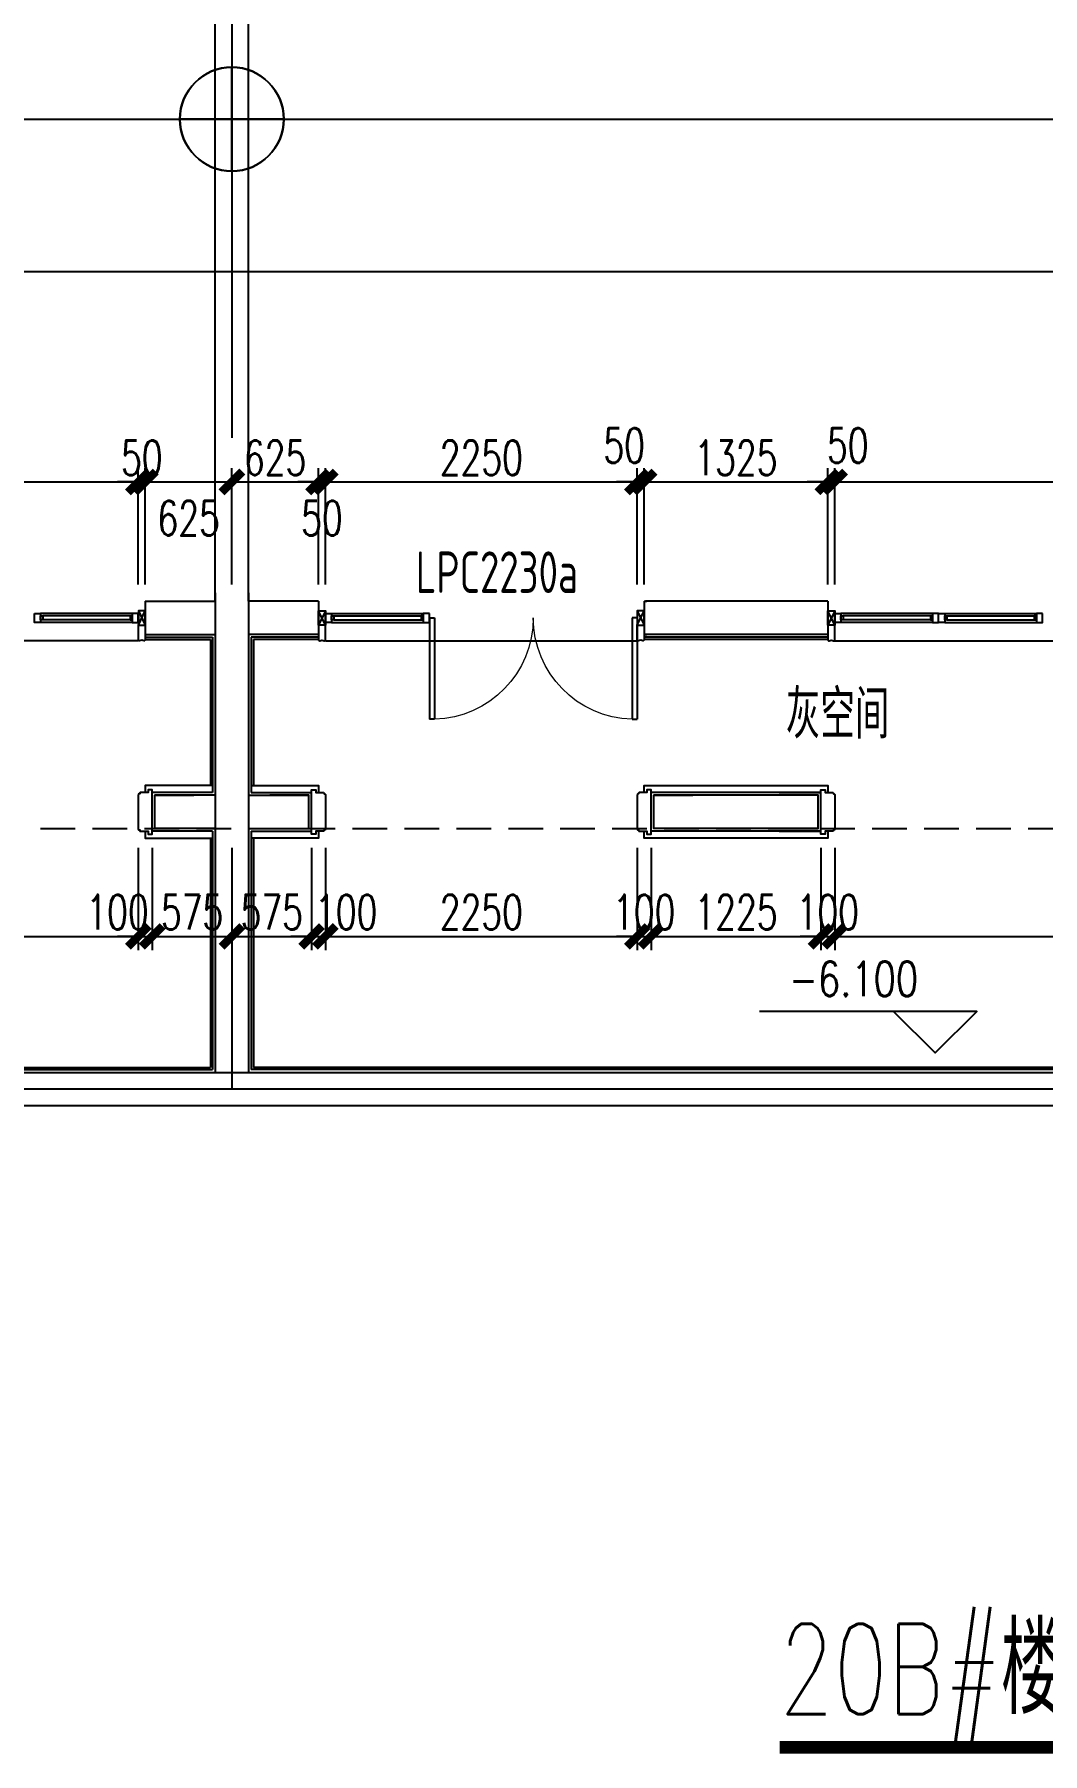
# Model space of a CAD drawing. Extents: x 296441 to 853063, y 459050 to 1117990.
# Drawn here: x 796998 to 804273, y 862033 to 874442 of the extents above; entities that cross this region are included whole.
import ezdxf

# ---------------------------------------------------------------- set-up
doc = ezdxf.new("R2010")
doc.units = 0
doc.header["$LTSCALE"] = 1000
doc.linetypes.add('20-GRID$0$CENTER2', pattern=[28.575, 19.05, -3.175, 3.175, -3.175])
doc.linetypes.add('BSMT-PLAN-BS01$0$$0$HIDDEN', pattern=[0.375, 0.25, -0.125])
for name, color, linetype in [('20-GRID$0$G-GRID', 8, '20-GRID$0$CENTER2'), ('20-PLAN-BS01-P$0$G-XREF', 2, 'Continuous'), ('BSMT-PLAN-BS01$0$A-WALL', 1, 'Continuous'), ('DZ-PLAN-MAIN-FL01$0$A-WIND-IDEN', 33, 'Continuous'), ('E-TEXT-BS01-MI-20$0$A-ANNO-LEVL', 3, 'Continuous'), ('E-TEXT-BS01-MI-20$0$A-ANNO-LEVL-TEXT', 255, 'Continuous'), ('E-TEXT-BS01-MI-20$0$A-ROOM-IDEN', 4, 'Continuous'), ('E1-BS01-18-19$0$A-OVLK', 140, 'Continuous'), ('E1-BS01-18-19$0$A-WALL', 1, 'Continuous'), ('E1-BS01-18-19$0$A-WALL-FNSH', 6, 'Continuous'), ('E1-BS01-18-19$0$G-XREF', 2, 'Continuous'), ('E1-BS01-20$0$A-DOOR', 4, 'Continuous'), ('E1-BS01-20$0$A-FLOR', 23, 'Continuous'), ('E1-BS01-20$0$A-OVLK', 140, 'Continuous'), ('E1-BS01-20$0$A-SECT-WIND', 155, 'Continuous'), ('E1-BS01-20$0$A-SECT-WOOD', 17, 'Continuous'), ('E1-BS01-20$0$A-WALL', 1, 'Continuous'), ('E1-BS01-20$0$A-WALL-FNSH', 6, 'Continuous'), ('E1-BS01-20$0$G-XREF', 2, 'Continuous'), ('G-BS01-20$0$A-OVLK', 140, 'Continuous'), ('G-BS01-20$0$A-WALL-FNSH', 6, 'Continuous'), ('G-XREF', 2, 'Continuous'), ('menchuangtao1$0$A-DETL-STONE', 42, 'Continuous'), ('menchuangtao1$0$A-WALL', 1, 'Continuous'), ('menchuangtao1$0$A_CUR_FRAME', 112, 'Continuous'), ('mentao100$0$A-SECT-FNSH', 6, 'Continuous'), ('mentao100$0$A-SECT-STONE', 42, 'Continuous'), ('mentao100$0$A-WALL', 1, 'Continuous'), ('ZT0_默认图层-----PM、LM、DY、JD', 7, 'Continuous'), ('ZT1_Dim---标注---PM、LM、DY、JD', 252, 'Continuous'), ('ZT1_Dim---符号---PM、LM、DY、JD', 3, 'Continuous')]:
    doc.layers.add(name, color=color, linetype=linetype)
doc.layers.add('E1-BS01-20$0$A-ANNO-NPLT', color=215, linetype='Continuous', plot=False)
doc.styles.add('E-TEXT-BS01-MI-20$0$GOA_01_thin_0.75', font='romans.shx', dxfattribs={"width": 0.75, "bigfont": 'hzdx.shx'})
doc.styles.get("Standard").update_dxf_attribs({"font": 'gbenor.shx', "bigfont": 'gbcbig.shx'})
doc.styles.add('ZT-DIMSTYLE', font='ROMANS.shx', dxfattribs={"width": 0.7, "bigfont": 'CHINESE.shx'})
doc.styles.add('卓越符号', font='ROMANS.shx', dxfattribs={"width": 0.7, "bigfont": 'CHINESE.shx'})
doc.dimstyles.new('ZT-DIM100', dxfattribs={"dimscale": 100, "dimtxt": 2.5, "dimasz": 1.5, "dimexe": 1, "dimexo": 1, "dimgap": 0.5, "dimtad": 1, "dimdec": 0, "dimdsep": 46, "dimtxsty": 'ZT-DIMSTYLE', "dimblk": 'ARCHTICK', "dimcen": 2.5, "dimclrd": 175, "dimclre": 175, "dimclrt": 7, "dimazin": 2, "dimtfac": 1, "dimtix": 1, "dimtmove": 2, "dimatfit": 3, "dimfxl": 0, "dimarcsym": 0})

# ---------------------------------------------------------------- blocks, each defined once
blk = doc.blocks.new('E1-BS01-20$0$750----DDDD')
at = {"layer": 'E1-BS01-20$0$A-SECT-WIND'}
for p, q in [((45, 32.5), (705, 32.5)), ((60, 15), (690, 15)), ((45, -32.5), (705, -32.5)), ((60, -15), (690, -15))]:
    blk.add_line(p, q, dxfattribs=at)
at = {"layer": 'E1-BS01-20$0$A-SECT-WOOD'}
for points in [[(0, 32.5), (45, 32.5), (45, -32.5), (0, -32.5)], [(60, 15), (60, -15), (45, -15), (45, 15)], [(690, 15), (690, -15), (705, -15), (705, 15)], [(750, 32.5), (705, 32.5), (705, -32.5), (750, -32.5)]]:
    blk.add_lwpolyline(points, close=True, dxfattribs=at)
blk = doc.blocks.new('E1-BS01-20$0$A$C6F811121')
for p, q in [((0, -750), (0, 750)), ((-750, 0), (750, 0))]:
    blk.add_line(p, q)
blk.add_circle((0, 0), 750)
blk = doc.blocks.new('menchuangtao1')
at = {"layer": 'menchuangtao1$0$A-DETL-STONE'}
blk.add_lwpolyline([(-10, -52), (-10, -159, -0.471625), (-15, -162, -0.528396), (-19, -165, 0.241692), (-51, -165, -0.528396), (-55, -162, -0.471625), (-60, -159), (-60, -52)], format="xyb", close=True, dxfattribs=at)
at = {"layer": 'menchuangtao1$0$A-WALL'}
for p, q in [((-10, 120), (-10, -120)), ((-10, 120), (10, 120)), ((-10, -120), (10, -120))]:
    blk.add_line(p, q, dxfattribs=at)
at = {"layer": 'menchuangtao1$0$A_CUR_FRAME'}
for p, q in [((-60, -52), (-10, 52)), ((-60, 52), (-10, -52))]:
    blk.add_line(p, q, dxfattribs=at)
blk.add_lwpolyline([(-10, -52), (-10, 52), (-60, 52), (-60, -52)], close=True, dxfattribs=at)
blk = doc.blocks.new('E1-BS01-20$0$B-PLAN-FL01$0$$DorLib2D$00000002')
for p, q in [((-0.5, 0), (-0.5, 0.4875)), ((-0.475, 0.4875), (-0.5, 0.4875)), ((-0.475, 0), (-0.475, 0.4875)), ((0.475, 0), (0.475, 0.4875)), ((0.475, 0.4875), (0.5, 0.4875)), ((0.5, 0), (0.5, 0.4875)), ((-0.5, 0), (-0.475, 0)), ((0.5, 0), (0.475, 0))]:
    blk.add_line(p, q)
at = {"lineweight": 13}
for centre, start, end in [((-0.4875, 0), 0, 88.53072), ((0.4875, 0), 91.46928, 180)]:
    blk.add_arc(centre, 0.4875, start, end, dxfattribs=at)
blk = doc.blocks.new('E-TEXT-BS01-MI-20')
at = {"layer": 'E-TEXT-BS01-MI-20$0$A-ANNO-LEVL'}
blk.add_lwpolyline([(-4825, -6440), (-4525, -6740), (-4225, -6440), (-5792, -6440)], dxfattribs=at)
at = {"layer": 'E-TEXT-BS01-MI-20$0$A-ANNO-LEVL-TEXT', "style": 'E-TEXT-BS01-MI-20$0$GOA_01_thin_0.75', "width": 0.75}
blk.add_text('-6.100', height=250, dxfattribs=at).set_placement((-5580, -6331))
at = {"layer": 'E-TEXT-BS01-MI-20$0$A-ROOM-IDEN', "style": 'E-TEXT-BS01-MI-20$0$GOA_01_thin_0.75', "width": 0.75}
blk.add_text('灰空间', height=350, dxfattribs=at).set_placement((-5603, -4471))
blk = doc.blocks.new('YQ121111477')
at = {"layer": '20-GRID$0$G-GRID'}
for p, q in [((30300, 31320.2), (30300, 1220.2)), ((-4674.1, 8220.2, 0), (82140, 8220.2, 0)), ((-4674.1, 7120.2, 0), (82140, 7120.2, 0)), ((-4674.1, 1220.2), (82140, 1220.2))]:
    blk.add_line(p, q, dxfattribs=at)
at = {"layer": 'BSMT-PLAN-BS01$0$A-WALL', "color": 1}
for p, q in [((30180, 4800.2, 0.5), (30180, 3940.2, 0.5)), ((30420, 4800.2, 0.5), (30420, 3940.2, 0.5)), ((30180, 3940.2, -1.2), (30180, 1340.2, -0.9)), ((30420, 3940.2, -1.2), (30420, 1340.2, -0.9))]:
    blk.add_line(p, q, dxfattribs=at)
at = {"layer": 'BSMT-PLAN-BS01$0$A-WALL', "color": 5, "linetype": 'BSMT-PLAN-BS01$0$$0$HIDDEN'}
blk.add_line((9420, 3100.2, -0.4), (68580, 3100.2, -0.4), dxfattribs=at)
at = {"layer": 'BSMT-PLAN-BS01$0$A-WALL', "color": 1, "elevation": -1.1}
for points in [[(9420, 1340.2), (68580, 1340.2)], [(9180, 1100.2), (68820, 1100.2)]]:
    blk.add_lwpolyline(points, dxfattribs=at)
at = {"layer": 'E1-BS01-20$0$A-FLOR'}
for p, q in [((29625, 4455.2, 0), (27375, 4455.2, 0)), ((30975, 4455.2, 0), (33225, 4455.2, 0)), ((34641, 4455.2, 0), (39159, 4455.2, 0))]:
    blk.add_line(p, q, dxfattribs=at)
at = {"layer": 'E1-BS01-20$0$A-OVLK'}
for p, q in [((29675, 4465.2, 0), (30145, 4465.2, 0)), ((30925, 4465.2, 0), (30455, 4465.2, 0)), ((34600, 4465.2, 0), (33275, 4465.2, 0))]:
    blk.add_line(p, q, dxfattribs=at)
at = {"layer": 'E1-BS01-20$0$A-WALL'}
for p, q in [((30180, 4740.2, 0), (30180, 12300.2, 0)), ((30420, 4740.2, 0), (30420, 12300.2, 0)), ((29685, 4740.2, 0), (30180, 4740.2, 0)), ((30915, 4740.2, 0), (30420, 4740.2, 0)), ((34590, 4740.2, 0), (33285, 4740.2, 0)), ((29685, 4500.2, 0), (30180, 4500.2, 0)), ((30180, 4500.2, 0), (30180, 2679.7, 0)), ((30420, 4500.2, 0), (30420, 2679.7, 0)), ((30915, 4500.2, 0), (30420, 4500.2, 0)), ((34590, 4500.2, 0), (33285, 4500.2, 0))]:
    blk.add_line(p, q, dxfattribs=at)
at = {"layer": 'E1-BS01-20$0$A-WALL-FNSH'}
for p, q in [((29675, 4480.2, 0), (30160, 4480.2, 0)), ((30925, 4480.2, 0), (30440, 4480.2, 0)), ((34600, 4480.2, 0), (33275, 4480.2, 0))]:
    blk.add_line(p, q, dxfattribs=at)
at = {"extrusion": (0, 0, -1), "zscale": -1}
blk.add_blockref('E1-BS01-20$0$750----DDDD', (-29625, 4620.2, 0), dxfattribs=at)
for p in [(30975, 4620.2, 0), (35400, 4620.2, 0)]:
    blk.add_blockref('E1-BS01-20$0$750----DDDD', p)
at = {"xscale": -1}
blk.add_blockref('E1-BS01-20$0$750----DDDD', (35400, 4620.2, 0), dxfattribs=at)
at = {"layer": '20-PLAN-BS01-P$0$G-XREF'}
blk.add_blockref('E-TEXT-BS01-MI-20', (39900, 8220.2, 0), dxfattribs=at)
at = {"layer": 'E1-BS01-20$0$A-ANNO-NPLT', "extrusion": (0, 0, -1), "xscale": 0.5, "yscale": 0.5, "zscale": -0.5}
blk.add_blockref('E1-BS01-20$0$A$C6F811121', (-30300, 8220.2, 0), dxfattribs=at)
at = {"layer": 'E1-BS01-20$0$A-ANNO-NPLT', "xscale": 0.5, "yscale": 0.5, "zscale": 0.5}
blk.add_blockref('E1-BS01-20$0$A$C6F811121', (30300, 8220.2, 0), dxfattribs=at)
at = {"layer": 'E1-BS01-20$0$A-DOOR', "xscale": -1500, "yscale": 1500, "zscale": 1500, "rotation": 180}
blk.add_blockref('E1-BS01-20$0$B-PLAN-FL01$0$$DorLib2D$00000002', (32475, 4620.2, 0), dxfattribs=at)
at = {"layer": 'E1-BS01-20$0$G-XREF'}
for p in [(29685.1, 4620.2, 0), (33285.1, 4620.2, 0)]:
    blk.add_blockref('menchuangtao1', p, dxfattribs=at)
at = {"layer": 'E1-BS01-20$0$G-XREF', "xscale": -1}
for p in [(30914.9, 4620.2, 0), (34589.9, 4620.2, 0)]:
    blk.add_blockref('menchuangtao1', p, dxfattribs=at)
blk = doc.blocks.new('mentao100')
at = {"layer": 'mentao100$0$A-SECT-FNSH'}
for p, q in [((-280, 140), (20, 140)), ((-280, -140), (20, -140))]:
    blk.add_line(p, q, dxfattribs=at)
at = {"layer": 'mentao100$0$A-SECT-STONE', "ltscale": 0.1}
blk.add_lwpolyline([(20, 140), (20, 160), (50, 160), (50, 140), (105, 140, -0.414214), (110, 135), (110, 130), (115, 130, -0.414165), (120, 125), (120, 98), (120, -125, -0.414165), (115, -130), (110, -130), (110, -135, -0.414214), (105, -140), (50, -140), (50, -160), (20, -160), (20, -140)], format="xyb", close=True, dxfattribs=at)
at = {"layer": 'mentao100$0$A-WALL'}
blk.add_lwpolyline([(-280, -120), (0, -120), (0, 120), (-280, 120)], dxfattribs=at)
blk = doc.blocks.new('YQ1230160300')
at = {"layer": 'E1-BS01-18-19$0$A-OVLK', "elevation": 1}
for points in [[(6505, 2020), (6505, 2070), (5180, 2070), (5180, 2020)], [(9340, 2070), (8855, 2070), (8855, 2020)], [(5180, 1740), (5180, 1690), (6505, 1690), (6505, 1740)], [(8855, 1740), (8855, 1690), (9340, 1690)]]:
    blk.add_lwpolyline(points, dxfattribs=at)
at = {"layer": 'E1-BS01-18-19$0$A-WALL'}
for p, q in [((5250, 2000, 1), (6435, 2000, 1)), ((9360, 2000, 0), (8925, 2000, 1)), ((5250, 1760, 1), (6435, 1760, 1)), ((9360, 1760, 0), (8925, 1760, 1))]:
    blk.add_line(p, q, dxfattribs=at)
at = {"layer": 'E1-BS01-18-19$0$A-WALL-FNSH'}
for p, q in [((5230, 2020, 1), (6455, 2020, 1)), ((9340, 2020, 0), (8905, 2020, 1)), ((5230, 1740, 1), (6455, 1740, 1)), ((9340, 1740, 0), (8905, 1740, 1)), ((9340, 1740, 0), (9340, 20, -1)), ((20, 20, -1), (9340, 20, -1))]:
    blk.add_line(p, q, dxfattribs=at)
at = {"layer": 'G-BS01-20$0$A-OVLK'}
for p, q in [((9325, 3125, 0), (9325, 2070, 0)), ((9325, 1690, 0), (9325, 35, -1)), ((35, 35, -1), (9325, 35, -1))]:
    blk.add_line(p, q, dxfattribs=at)
at = {"layer": 'G-BS01-20$0$A-WALL-FNSH'}
blk.add_line((9340, 3140, 0), (9340, 2020, 0), dxfattribs=at)
at = {"layer": 'E1-BS01-18-19$0$G-XREF', "extrusion": (0, 0, -1), "zscale": -1}
blk.add_blockref('mentao100', (-5250, 1880, -1), dxfattribs=at)
at = {"layer": 'E1-BS01-18-19$0$G-XREF'}
blk.add_blockref('mentao100', (6435, 1880, 1), dxfattribs=at)
at = {"layer": 'E1-BS01-18-19$0$G-XREF', "xscale": -1}
blk.add_blockref('mentao100', (8925, 1880, 1), dxfattribs=at)
blk = doc.blocks.new('_ArchTick')
at = {"color": 0, "linetype": 'ByBlock', "const_width": 0.4}
blk.add_lwpolyline([(-0.5, -0.5), (0.5, 0.5)], dxfattribs=at)
blk = doc.blocks.new('*D1677')
at = {"layer": 'Defpoints', "color": 0, "ltscale": 1000, "transparency": 16777216}
for p in [(29300, 861), (24800, 20), (29300, 20)]:
    blk.add_point(p, dxfattribs=at)
at = {"layer": 'ZT1_Dim---标注---PM、LM、DY、JD', "color": 175, "linetype": 'ByBlock', "lineweight": -2, "ltscale": 1000, "transparency": 16777216}
for p, q in [((24800, 120), (24800, 961)), ((29300, 120), (29300, 961)), ((24800, 861), (29300, 861))]:
    blk.add_line(p, q, dxfattribs=at)
at = {"layer": 'ZT1_Dim---标注---PM、LM、DY、JD', "color": 175, "lineweight": -2, "ltscale": 1000, "transparency": 16777216, "xscale": 150, "yscale": 150, "zscale": 150, "rotation": 180}
blk.add_blockref('_ArchTick', (24800, 861), dxfattribs=at)
at = {"layer": 'ZT1_Dim---标注---PM、LM、DY、JD', "color": 175, "lineweight": -2, "ltscale": 1000, "transparency": 16777216, "xscale": 150, "yscale": 150, "zscale": 150}
blk.add_blockref('_ArchTick', (29300, 861), dxfattribs=at)
at = {"layer": 'ZT1_Dim---标注---PM、LM、DY、JD', "color": 7, "ltscale": 1000, "transparency": 16777216, "insert": (27050, 1036), "char_height": 250, "attachment_point": 5, "style": 'ZT-DIMSTYLE'}
blk.add_mtext('4500', dxfattribs=at)
blk = doc.blocks.new('*D1678')
at = {"layer": 'Defpoints', "color": 0, "ltscale": 1000, "transparency": 16777216}
for p in [(24800, 861), (24750, 20), (24800, 20)]:
    blk.add_point(p, dxfattribs=at)
at = {"layer": 'ZT1_Dim---标注---PM、LM、DY、JD', "color": 175, "linetype": 'ByBlock', "lineweight": -2, "ltscale": 1000, "transparency": 16777216}
for p, q in [((24750, 120), (24750, 961)), ((24800, 120), (24800, 961)), ((24750, 861), (24600, 861)), ((24750, 861), (24800, 861)), ((24800, 861), (24950, 861))]:
    blk.add_line(p, q, dxfattribs=at)
at = {"layer": 'ZT1_Dim---标注---PM、LM、DY、JD', "color": 175, "lineweight": -2, "ltscale": 1000, "transparency": 16777216, "xscale": 150, "yscale": 150, "zscale": 150}
blk.add_blockref('_ArchTick', (24750, 861), dxfattribs=at)
at = {"layer": 'ZT1_Dim---标注---PM、LM、DY、JD', "color": 175, "lineweight": -2, "ltscale": 1000, "transparency": 16777216, "xscale": 150, "yscale": 150, "zscale": 150, "rotation": 180}
blk.add_blockref('_ArchTick', (24800, 861), dxfattribs=at)
at = {"layer": 'ZT1_Dim---标注---PM、LM、DY、JD', "color": 7, "ltscale": 1000, "transparency": 16777216, "insert": (24894, 1124), "char_height": 250, "attachment_point": 5, "style": 'ZT-DIMSTYLE'}
blk.add_mtext('50', dxfattribs=at)
blk = doc.blocks.new('*D1679')
at = {"layer": 'Defpoints', "color": 0, "ltscale": 1000, "transparency": 16777216}
for p in [(24750, 861), (23425, 20), (24750, 20)]:
    blk.add_point(p, dxfattribs=at)
at = {"layer": 'ZT1_Dim---标注---PM、LM、DY、JD', "color": 175, "linetype": 'ByBlock', "lineweight": -2, "ltscale": 1000, "transparency": 16777216}
for p, q in [((23425, 120), (23425, 961)), ((24750, 120), (24750, 961)), ((23425, 861), (24750, 861))]:
    blk.add_line(p, q, dxfattribs=at)
at = {"layer": 'ZT1_Dim---标注---PM、LM、DY、JD', "color": 175, "lineweight": -2, "ltscale": 1000, "transparency": 16777216, "xscale": 150, "yscale": 150, "zscale": 150, "rotation": 180}
blk.add_blockref('_ArchTick', (23425, 861), dxfattribs=at)
at = {"layer": 'ZT1_Dim---标注---PM、LM、DY、JD', "color": 175, "lineweight": -2, "ltscale": 1000, "transparency": 16777216, "xscale": 150, "yscale": 150, "zscale": 150}
blk.add_blockref('_ArchTick', (24750, 861), dxfattribs=at)
at = {"layer": 'ZT1_Dim---标注---PM、LM、DY、JD', "color": 7, "ltscale": 1000, "transparency": 16777216, "insert": (24087, 1036), "char_height": 250, "attachment_point": 5, "style": 'ZT-DIMSTYLE'}
blk.add_mtext('1325', dxfattribs=at)
blk = doc.blocks.new('*D1680')
at = {"layer": 'Defpoints', "color": 0, "ltscale": 1000, "transparency": 16777216}
for p in [(23425, 861), (23375, 20), (23425, 20)]:
    blk.add_point(p, dxfattribs=at)
at = {"layer": 'ZT1_Dim---标注---PM、LM、DY、JD', "color": 175, "linetype": 'ByBlock', "lineweight": -2, "ltscale": 1000, "transparency": 16777216}
for p, q in [((23375, 120), (23375, 961)), ((23425, 120), (23425, 961)), ((23375, 861), (23225, 861)), ((23375, 861), (23425, 861)), ((23425, 861), (23575, 861))]:
    blk.add_line(p, q, dxfattribs=at)
at = {"layer": 'ZT1_Dim---标注---PM、LM、DY、JD', "color": 175, "lineweight": -2, "ltscale": 1000, "transparency": 16777216, "xscale": 150, "yscale": 150, "zscale": 150}
blk.add_blockref('_ArchTick', (23375, 861), dxfattribs=at)
at = {"layer": 'ZT1_Dim---标注---PM、LM、DY、JD', "color": 175, "lineweight": -2, "ltscale": 1000, "transparency": 16777216, "xscale": 150, "yscale": 150, "zscale": 150, "rotation": 180}
blk.add_blockref('_ArchTick', (23425, 861), dxfattribs=at)
at = {"layer": 'ZT1_Dim---标注---PM、LM、DY、JD', "color": 7, "ltscale": 1000, "transparency": 16777216, "insert": (23281, 1124), "char_height": 250, "attachment_point": 5, "style": 'ZT-DIMSTYLE'}
blk.add_mtext('50', dxfattribs=at)
blk = doc.blocks.new('*D1681')
at = {"layer": 'Defpoints', "color": 0, "ltscale": 1000, "transparency": 16777216}
for p in [(23375, 861), (21125, 20), (23375, 20)]:
    blk.add_point(p, dxfattribs=at)
at = {"layer": 'ZT1_Dim---标注---PM、LM、DY、JD', "color": 175, "linetype": 'ByBlock', "lineweight": -2, "ltscale": 1000, "transparency": 16777216}
for p, q in [((21125, 120), (21125, 961)), ((23375, 120), (23375, 961)), ((21125, 861), (23375, 861))]:
    blk.add_line(p, q, dxfattribs=at)
at = {"layer": 'ZT1_Dim---标注---PM、LM、DY、JD', "color": 175, "lineweight": -2, "ltscale": 1000, "transparency": 16777216, "xscale": 150, "yscale": 150, "zscale": 150, "rotation": 180}
blk.add_blockref('_ArchTick', (21125, 861), dxfattribs=at)
at = {"layer": 'ZT1_Dim---标注---PM、LM、DY、JD', "color": 175, "lineweight": -2, "ltscale": 1000, "transparency": 16777216, "xscale": 150, "yscale": 150, "zscale": 150}
blk.add_blockref('_ArchTick', (23375, 861), dxfattribs=at)
at = {"layer": 'ZT1_Dim---标注---PM、LM、DY、JD', "color": 7, "ltscale": 1000, "transparency": 16777216, "insert": (22250, 1036), "char_height": 250, "attachment_point": 5, "style": 'ZT-DIMSTYLE'}
blk.add_mtext('2250', dxfattribs=at)
blk = doc.blocks.new('*D1682')
at = {"layer": 'Defpoints', "color": 0, "ltscale": 1000, "transparency": 16777216}
for p in [(21125, 861), (21075, 20), (21125, 20)]:
    blk.add_point(p, dxfattribs=at)
at = {"layer": 'ZT1_Dim---标注---PM、LM、DY、JD', "color": 175, "linetype": 'ByBlock', "lineweight": -2, "ltscale": 1000, "transparency": 16777216}
for p, q in [((21075, 120), (21075, 961)), ((21125, 120), (21125, 961)), ((21075, 861), (20925, 861)), ((21075, 861), (21125, 861)), ((21125, 861), (21275, 861))]:
    blk.add_line(p, q, dxfattribs=at)
at = {"layer": 'ZT1_Dim---标注---PM、LM、DY、JD', "color": 175, "lineweight": -2, "ltscale": 1000, "transparency": 16777216, "xscale": 150, "yscale": 150, "zscale": 150}
blk.add_blockref('_ArchTick', (21075, 861), dxfattribs=at)
at = {"layer": 'ZT1_Dim---标注---PM、LM、DY、JD', "color": 175, "lineweight": -2, "ltscale": 1000, "transparency": 16777216, "xscale": 150, "yscale": 150, "zscale": 150, "rotation": 180}
blk.add_blockref('_ArchTick', (21125, 861), dxfattribs=at)
at = {"layer": 'ZT1_Dim---标注---PM、LM、DY、JD', "color": 7, "ltscale": 1000, "transparency": 16777216, "insert": (21100, 599), "char_height": 250, "attachment_point": 5, "style": 'ZT-DIMSTYLE'}
blk.add_mtext('50', dxfattribs=at)
blk = doc.blocks.new('*D1683')
at = {"layer": 'Defpoints', "color": 0, "ltscale": 1000, "transparency": 16777216}
for p in [(21075, 861), (20450, 20), (21075, 20)]:
    blk.add_point(p, dxfattribs=at)
at = {"layer": 'ZT1_Dim---标注---PM、LM、DY、JD', "color": 175, "linetype": 'ByBlock', "lineweight": -2, "ltscale": 1000, "transparency": 16777216}
for p, q in [((20450, 120), (20450, 961)), ((21075, 120), (21075, 961)), ((20450, 861), (21075, 861))]:
    blk.add_line(p, q, dxfattribs=at)
at = {"layer": 'ZT1_Dim---标注---PM、LM、DY、JD', "color": 175, "lineweight": -2, "ltscale": 1000, "transparency": 16777216, "xscale": 150, "yscale": 150, "zscale": 150, "rotation": 180}
blk.add_blockref('_ArchTick', (20450, 861), dxfattribs=at)
at = {"layer": 'ZT1_Dim---标注---PM、LM、DY、JD', "color": 175, "lineweight": -2, "ltscale": 1000, "transparency": 16777216, "xscale": 150, "yscale": 150, "zscale": 150}
blk.add_blockref('_ArchTick', (21075, 861), dxfattribs=at)
at = {"layer": 'ZT1_Dim---标注---PM、LM、DY、JD', "color": 7, "ltscale": 1000, "transparency": 16777216, "insert": (20762, 1036), "char_height": 250, "attachment_point": 5, "style": 'ZT-DIMSTYLE'}
blk.add_mtext('625', dxfattribs=at)
blk = doc.blocks.new('*D1684')
at = {"layer": 'Defpoints', "color": 0, "ltscale": 1000, "transparency": 16777216}
for p in [(20450, 861), (19825, 20), (20450, 20)]:
    blk.add_point(p, dxfattribs=at)
at = {"layer": 'ZT1_Dim---标注---PM、LM、DY、JD', "color": 175, "linetype": 'ByBlock', "lineweight": -2, "ltscale": 1000, "transparency": 16777216}
for p, q in [((19825, 120), (19825, 961)), ((20450, 120), (20450, 961)), ((19825, 861), (20450, 861))]:
    blk.add_line(p, q, dxfattribs=at)
at = {"layer": 'ZT1_Dim---标注---PM、LM、DY、JD', "color": 175, "lineweight": -2, "ltscale": 1000, "transparency": 16777216, "xscale": 150, "yscale": 150, "zscale": 150, "rotation": 180}
blk.add_blockref('_ArchTick', (19825, 861), dxfattribs=at)
at = {"layer": 'ZT1_Dim---标注---PM、LM、DY、JD', "color": 175, "lineweight": -2, "ltscale": 1000, "transparency": 16777216, "xscale": 150, "yscale": 150, "zscale": 150}
blk.add_blockref('_ArchTick', (20450, 861), dxfattribs=at)
at = {"layer": 'ZT1_Dim---标注---PM、LM、DY、JD', "color": 7, "ltscale": 1000, "transparency": 16777216, "insert": (20138, 599), "char_height": 250, "attachment_point": 5, "style": 'ZT-DIMSTYLE'}
blk.add_mtext('625', dxfattribs=at)
blk = doc.blocks.new('*D1685')
at = {"layer": 'Defpoints', "color": 0, "ltscale": 1000, "transparency": 16777216}
for p in [(19825, 861), (19775, 20), (19825, 20)]:
    blk.add_point(p, dxfattribs=at)
at = {"layer": 'ZT1_Dim---标注---PM、LM、DY、JD', "color": 175, "linetype": 'ByBlock', "lineweight": -2, "ltscale": 1000, "transparency": 16777216}
for p, q in [((19775, 120), (19775, 961)), ((19825, 120), (19825, 961)), ((19775, 861), (19625, 861)), ((19775, 861), (19825, 861)), ((19825, 861), (19975, 861))]:
    blk.add_line(p, q, dxfattribs=at)
at = {"layer": 'ZT1_Dim---标注---PM、LM、DY、JD', "color": 175, "lineweight": -2, "ltscale": 1000, "transparency": 16777216, "xscale": 150, "yscale": 150, "zscale": 150}
blk.add_blockref('_ArchTick', (19775, 861), dxfattribs=at)
at = {"layer": 'ZT1_Dim---标注---PM、LM、DY、JD', "color": 175, "lineweight": -2, "ltscale": 1000, "transparency": 16777216, "xscale": 150, "yscale": 150, "zscale": 150, "rotation": 180}
blk.add_blockref('_ArchTick', (19825, 861), dxfattribs=at)
at = {"layer": 'ZT1_Dim---标注---PM、LM、DY、JD', "color": 7, "ltscale": 1000, "transparency": 16777216, "insert": (19800, 1036), "char_height": 250, "attachment_point": 5, "style": 'ZT-DIMSTYLE'}
blk.add_mtext('50', dxfattribs=at)
blk = doc.blocks.new('*D1686')
at = {"layer": 'Defpoints', "color": 0, "ltscale": 1000, "transparency": 16777216}
for p in [(19775, 861), (17525, 20), (19775, 20)]:
    blk.add_point(p, dxfattribs=at)
at = {"layer": 'ZT1_Dim---标注---PM、LM、DY、JD', "color": 175, "linetype": 'ByBlock', "lineweight": -2, "ltscale": 1000, "transparency": 16777216}
for p, q in [((17525, 120), (17525, 961)), ((19775, 120), (19775, 961)), ((17525, 861), (19775, 861))]:
    blk.add_line(p, q, dxfattribs=at)
at = {"layer": 'ZT1_Dim---标注---PM、LM、DY、JD', "color": 175, "lineweight": -2, "ltscale": 1000, "transparency": 16777216, "xscale": 150, "yscale": 150, "zscale": 150, "rotation": 180}
blk.add_blockref('_ArchTick', (17525, 861), dxfattribs=at)
at = {"layer": 'ZT1_Dim---标注---PM、LM、DY、JD', "color": 175, "lineweight": -2, "ltscale": 1000, "transparency": 16777216, "xscale": 150, "yscale": 150, "zscale": 150}
blk.add_blockref('_ArchTick', (19775, 861), dxfattribs=at)
at = {"layer": 'ZT1_Dim---标注---PM、LM、DY、JD', "color": 7, "ltscale": 1000, "transparency": 16777216, "insert": (18650, 1036), "char_height": 250, "attachment_point": 5, "style": 'ZT-DIMSTYLE'}
blk.add_mtext('2250', dxfattribs=at)
blk = doc.blocks.new('*D1543')
at = {"layer": 'Defpoints', "color": 0, "ltscale": 1000, "transparency": 16777216}
for p in [(802773, 868671), (807273, 868671), (807273, 867932)]:
    blk.add_point(p, dxfattribs=at)
at = {"layer": 'ZT1_Dim---标注---PM、LM、DY、JD', "color": 175, "linetype": 'ByBlock', "lineweight": -2, "ltscale": 1000, "transparency": 16777216}
for p, q in [((802773, 868571), (802773, 867832)), ((807273, 868571), (807273, 867832))]:
    blk.add_line(p, q, dxfattribs=at)
at = {"layer": 'ZT1_Dim---标注---PM、LM、DY、JD', "color": 175, "lineweight": -2, "ltscale": 1000, "transparency": 16777216}
blk.add_line((802773, 867932), (807273, 867932), dxfattribs=at)
at = {"layer": 'ZT1_Dim---标注---PM、LM、DY、JD', "color": 175, "lineweight": -2, "ltscale": 1000, "transparency": 16777216, "xscale": 150, "yscale": 150, "zscale": 150, "rotation": 180}
blk.add_blockref('_ArchTick', (802773, 867932), dxfattribs=at)
at = {"layer": 'ZT1_Dim---标注---PM、LM、DY、JD', "color": 175, "lineweight": -2, "ltscale": 1000, "transparency": 16777216, "xscale": 150, "yscale": 150, "zscale": 150}
blk.add_blockref('_ArchTick', (807273, 867932), dxfattribs=at)
at = {"layer": 'ZT1_Dim---标注---PM、LM、DY、JD', "color": 7, "ltscale": 1000, "transparency": 16777216, "insert": (805023, 868107), "char_height": 250, "attachment_point": 5, "style": 'ZT-DIMSTYLE'}
blk.add_mtext('4500', dxfattribs=at)
blk = doc.blocks.new('*D1544')
at = {"layer": 'Defpoints', "color": 0, "ltscale": 1000, "transparency": 16777216}
for p in [(802673, 868671), (802773, 868671), (802773, 867932)]:
    blk.add_point(p, dxfattribs=at)
at = {"layer": 'ZT1_Dim---标注---PM、LM、DY、JD', "color": 175, "linetype": 'ByBlock', "lineweight": -2, "ltscale": 1000, "transparency": 16777216}
for p, q in [((802673, 868571), (802673, 867832)), ((802773, 868571), (802773, 867832))]:
    blk.add_line(p, q, dxfattribs=at)
at = {"layer": 'ZT1_Dim---标注---PM、LM、DY、JD', "color": 175, "lineweight": -2, "ltscale": 1000, "transparency": 16777216}
for p, q in [((802673, 867932), (802523, 867932)), ((802673, 867932), (802773, 867932)), ((802773, 867932), (802923, 867932))]:
    blk.add_line(p, q, dxfattribs=at)
at = {"layer": 'ZT1_Dim---标注---PM、LM、DY、JD', "color": 175, "lineweight": -2, "ltscale": 1000, "transparency": 16777216, "xscale": 150, "yscale": 150, "zscale": 150}
blk.add_blockref('_ArchTick', (802673, 867932), dxfattribs=at)
at = {"layer": 'ZT1_Dim---标注---PM、LM、DY、JD', "color": 175, "lineweight": -2, "ltscale": 1000, "transparency": 16777216, "xscale": 150, "yscale": 150, "zscale": 150, "rotation": 180}
blk.add_blockref('_ArchTick', (802773, 867932), dxfattribs=at)
at = {"layer": 'ZT1_Dim---标注---PM、LM、DY、JD', "color": 7, "ltscale": 1000, "transparency": 16777216, "insert": (802723, 868107), "char_height": 250, "attachment_point": 5, "style": 'ZT-DIMSTYLE'}
blk.add_mtext('100', dxfattribs=at)
blk = doc.blocks.new('*D1545')
at = {"layer": 'Defpoints', "color": 0, "ltscale": 1000, "transparency": 16777216}
for p in [(801448, 868671), (802673, 868671), (802673, 867932)]:
    blk.add_point(p, dxfattribs=at)
at = {"layer": 'ZT1_Dim---标注---PM、LM、DY、JD', "color": 175, "linetype": 'ByBlock', "lineweight": -2, "ltscale": 1000, "transparency": 16777216}
for p, q in [((801448, 868571), (801448, 867832)), ((802673, 868571), (802673, 867832))]:
    blk.add_line(p, q, dxfattribs=at)
at = {"layer": 'ZT1_Dim---标注---PM、LM、DY、JD', "color": 175, "lineweight": -2, "ltscale": 1000, "transparency": 16777216}
blk.add_line((801448, 867932), (802673, 867932), dxfattribs=at)
at = {"layer": 'ZT1_Dim---标注---PM、LM、DY、JD', "color": 175, "lineweight": -2, "ltscale": 1000, "transparency": 16777216, "xscale": 150, "yscale": 150, "zscale": 150, "rotation": 180}
blk.add_blockref('_ArchTick', (801448, 867932), dxfattribs=at)
at = {"layer": 'ZT1_Dim---标注---PM、LM、DY、JD', "color": 175, "lineweight": -2, "ltscale": 1000, "transparency": 16777216, "xscale": 150, "yscale": 150, "zscale": 150}
blk.add_blockref('_ArchTick', (802673, 867932), dxfattribs=at)
at = {"layer": 'ZT1_Dim---标注---PM、LM、DY、JD', "color": 7, "ltscale": 1000, "transparency": 16777216, "insert": (802061, 868107), "char_height": 250, "attachment_point": 5, "style": 'ZT-DIMSTYLE'}
blk.add_mtext('1225', dxfattribs=at)
blk = doc.blocks.new('*D1546')
at = {"layer": 'Defpoints', "color": 0, "ltscale": 1000, "transparency": 16777216}
for p in [(801348, 868671), (801448, 868671), (801448, 867932)]:
    blk.add_point(p, dxfattribs=at)
at = {"layer": 'ZT1_Dim---标注---PM、LM、DY、JD', "color": 175, "linetype": 'ByBlock', "lineweight": -2, "ltscale": 1000, "transparency": 16777216}
for p, q in [((801348, 868571), (801348, 867832)), ((801448, 868571), (801448, 867832))]:
    blk.add_line(p, q, dxfattribs=at)
at = {"layer": 'ZT1_Dim---标注---PM、LM、DY、JD', "color": 175, "lineweight": -2, "ltscale": 1000, "transparency": 16777216}
for p, q in [((801348, 867932), (801198, 867932)), ((801348, 867932), (801448, 867932)), ((801448, 867932), (801598, 867932))]:
    blk.add_line(p, q, dxfattribs=at)
at = {"layer": 'ZT1_Dim---标注---PM、LM、DY、JD', "color": 175, "lineweight": -2, "ltscale": 1000, "transparency": 16777216, "xscale": 150, "yscale": 150, "zscale": 150}
blk.add_blockref('_ArchTick', (801348, 867932), dxfattribs=at)
at = {"layer": 'ZT1_Dim---标注---PM、LM、DY、JD', "color": 175, "lineweight": -2, "ltscale": 1000, "transparency": 16777216, "xscale": 150, "yscale": 150, "zscale": 150, "rotation": 180}
blk.add_blockref('_ArchTick', (801448, 867932), dxfattribs=at)
at = {"layer": 'ZT1_Dim---标注---PM、LM、DY、JD', "color": 7, "ltscale": 1000, "transparency": 16777216, "insert": (801398, 868107), "char_height": 250, "attachment_point": 5, "style": 'ZT-DIMSTYLE'}
blk.add_mtext('100', dxfattribs=at)
blk = doc.blocks.new('*D1547')
at = {"layer": 'Defpoints', "color": 0, "ltscale": 1000, "transparency": 16777216}
for p in [(799098, 868671), (801348, 868671), (801348, 867932)]:
    blk.add_point(p, dxfattribs=at)
at = {"layer": 'ZT1_Dim---标注---PM、LM、DY、JD', "color": 175, "linetype": 'ByBlock', "lineweight": -2, "ltscale": 1000, "transparency": 16777216}
for p, q in [((799098, 868571), (799098, 867832)), ((801348, 868571), (801348, 867832))]:
    blk.add_line(p, q, dxfattribs=at)
at = {"layer": 'ZT1_Dim---标注---PM、LM、DY、JD', "color": 175, "lineweight": -2, "ltscale": 1000, "transparency": 16777216}
blk.add_line((799098, 867932), (801348, 867932), dxfattribs=at)
at = {"layer": 'ZT1_Dim---标注---PM、LM、DY、JD', "color": 175, "lineweight": -2, "ltscale": 1000, "transparency": 16777216, "xscale": 150, "yscale": 150, "zscale": 150, "rotation": 180}
blk.add_blockref('_ArchTick', (799098, 867932), dxfattribs=at)
at = {"layer": 'ZT1_Dim---标注---PM、LM、DY、JD', "color": 175, "lineweight": -2, "ltscale": 1000, "transparency": 16777216, "xscale": 150, "yscale": 150, "zscale": 150}
blk.add_blockref('_ArchTick', (801348, 867932), dxfattribs=at)
at = {"layer": 'ZT1_Dim---标注---PM、LM、DY、JD', "color": 7, "ltscale": 1000, "transparency": 16777216, "insert": (800223, 868107), "char_height": 250, "attachment_point": 5, "style": 'ZT-DIMSTYLE'}
blk.add_mtext('2250', dxfattribs=at)
blk = doc.blocks.new('*D1548')
at = {"layer": 'Defpoints', "color": 0, "ltscale": 1000, "transparency": 16777216}
for p in [(798998, 868671), (799098, 868671), (799098, 867932)]:
    blk.add_point(p, dxfattribs=at)
at = {"layer": 'ZT1_Dim---标注---PM、LM、DY、JD', "color": 175, "linetype": 'ByBlock', "lineweight": -2, "ltscale": 1000, "transparency": 16777216}
for p, q in [((798998, 868571), (798998, 867832)), ((799098, 868571), (799098, 867832))]:
    blk.add_line(p, q, dxfattribs=at)
at = {"layer": 'ZT1_Dim---标注---PM、LM、DY、JD', "color": 175, "lineweight": -2, "ltscale": 1000, "transparency": 16777216}
for p, q in [((798998, 867932), (798848, 867932)), ((798998, 867932), (799098, 867932)), ((799098, 867932), (799248, 867932))]:
    blk.add_line(p, q, dxfattribs=at)
at = {"layer": 'ZT1_Dim---标注---PM、LM、DY、JD', "color": 175, "lineweight": -2, "ltscale": 1000, "transparency": 16777216, "xscale": 150, "yscale": 150, "zscale": 150}
blk.add_blockref('_ArchTick', (798998, 867932), dxfattribs=at)
at = {"layer": 'ZT1_Dim---标注---PM、LM、DY、JD', "color": 175, "lineweight": -2, "ltscale": 1000, "transparency": 16777216, "xscale": 150, "yscale": 150, "zscale": 150, "rotation": 180}
blk.add_blockref('_ArchTick', (799098, 867932), dxfattribs=at)
at = {"layer": 'ZT1_Dim---标注---PM、LM、DY、JD', "color": 7, "ltscale": 1000, "transparency": 16777216, "insert": (799248, 868107), "char_height": 250, "attachment_point": 5, "style": 'ZT-DIMSTYLE'}
blk.add_mtext('100', dxfattribs=at)
blk = doc.blocks.new('*D1549')
at = {"layer": 'Defpoints', "color": 0, "ltscale": 1000, "transparency": 16777216}
for p in [(798423, 868671), (798998, 868671), (798998, 867932)]:
    blk.add_point(p, dxfattribs=at)
at = {"layer": 'ZT1_Dim---标注---PM、LM、DY、JD', "color": 175, "linetype": 'ByBlock', "lineweight": -2, "ltscale": 1000, "transparency": 16777216}
for p, q in [((798423, 868571), (798423, 867832)), ((798998, 868571), (798998, 867832))]:
    blk.add_line(p, q, dxfattribs=at)
at = {"layer": 'ZT1_Dim---标注---PM、LM、DY、JD', "color": 175, "lineweight": -2, "ltscale": 1000, "transparency": 16777216}
blk.add_line((798423, 867932), (798998, 867932), dxfattribs=at)
at = {"layer": 'ZT1_Dim---标注---PM、LM、DY、JD', "color": 175, "lineweight": -2, "ltscale": 1000, "transparency": 16777216, "xscale": 150, "yscale": 150, "zscale": 150, "rotation": 180}
blk.add_blockref('_ArchTick', (798423, 867932), dxfattribs=at)
at = {"layer": 'ZT1_Dim---标注---PM、LM、DY、JD', "color": 175, "lineweight": -2, "ltscale": 1000, "transparency": 16777216, "xscale": 150, "yscale": 150, "zscale": 150}
blk.add_blockref('_ArchTick', (798998, 867932), dxfattribs=at)
at = {"layer": 'ZT1_Dim---标注---PM、LM、DY、JD', "color": 7, "ltscale": 1000, "transparency": 16777216, "insert": (798711, 868107), "char_height": 250, "attachment_point": 5, "style": 'ZT-DIMSTYLE'}
blk.add_mtext('575', dxfattribs=at)
blk = doc.blocks.new('*D1550')
at = {"layer": 'Defpoints', "color": 0, "ltscale": 1000, "transparency": 16777216}
for p in [(797848, 868671), (798423, 868671), (798423, 867932)]:
    blk.add_point(p, dxfattribs=at)
at = {"layer": 'ZT1_Dim---标注---PM、LM、DY、JD', "color": 175, "linetype": 'ByBlock', "lineweight": -2, "ltscale": 1000, "transparency": 16777216}
for p, q in [((797848, 868571), (797848, 867832)), ((798423, 868571), (798423, 867832))]:
    blk.add_line(p, q, dxfattribs=at)
at = {"layer": 'ZT1_Dim---标注---PM、LM、DY、JD', "color": 175, "lineweight": -2, "ltscale": 1000, "transparency": 16777216}
blk.add_line((797848, 867932), (798423, 867932), dxfattribs=at)
at = {"layer": 'ZT1_Dim---标注---PM、LM、DY、JD', "color": 175, "lineweight": -2, "ltscale": 1000, "transparency": 16777216, "xscale": 150, "yscale": 150, "zscale": 150, "rotation": 180}
blk.add_blockref('_ArchTick', (797848, 867932), dxfattribs=at)
at = {"layer": 'ZT1_Dim---标注---PM、LM、DY、JD', "color": 175, "lineweight": -2, "ltscale": 1000, "transparency": 16777216, "xscale": 150, "yscale": 150, "zscale": 150}
blk.add_blockref('_ArchTick', (798423, 867932), dxfattribs=at)
at = {"layer": 'ZT1_Dim---标注---PM、LM、DY、JD', "color": 7, "ltscale": 1000, "transparency": 16777216, "insert": (798136, 868107), "char_height": 250, "attachment_point": 5, "style": 'ZT-DIMSTYLE'}
blk.add_mtext('575', dxfattribs=at)
blk = doc.blocks.new('*D1551')
at = {"layer": 'Defpoints', "color": 0, "ltscale": 1000, "transparency": 16777216}
for p in [(797748, 868671), (797848, 868671), (797848, 867932)]:
    blk.add_point(p, dxfattribs=at)
at = {"layer": 'ZT1_Dim---标注---PM、LM、DY、JD', "color": 175, "linetype": 'ByBlock', "lineweight": -2, "ltscale": 1000, "transparency": 16777216}
for p, q in [((797748, 868571), (797748, 867832)), ((797848, 868571), (797848, 867832))]:
    blk.add_line(p, q, dxfattribs=at)
at = {"layer": 'ZT1_Dim---标注---PM、LM、DY、JD', "color": 175, "lineweight": -2, "ltscale": 1000, "transparency": 16777216}
for p, q in [((797748, 867932), (797598, 867932)), ((797748, 867932), (797848, 867932)), ((797848, 867932), (797998, 867932))]:
    blk.add_line(p, q, dxfattribs=at)
at = {"layer": 'ZT1_Dim---标注---PM、LM、DY、JD', "color": 175, "lineweight": -2, "ltscale": 1000, "transparency": 16777216, "xscale": 150, "yscale": 150, "zscale": 150}
blk.add_blockref('_ArchTick', (797748, 867932), dxfattribs=at)
at = {"layer": 'ZT1_Dim---标注---PM、LM、DY、JD', "color": 175, "lineweight": -2, "ltscale": 1000, "transparency": 16777216, "xscale": 150, "yscale": 150, "zscale": 150, "rotation": 180}
blk.add_blockref('_ArchTick', (797848, 867932), dxfattribs=at)
at = {"layer": 'ZT1_Dim---标注---PM、LM、DY、JD', "color": 7, "ltscale": 1000, "transparency": 16777216, "insert": (797598, 868107), "char_height": 250, "attachment_point": 5, "style": 'ZT-DIMSTYLE'}
blk.add_mtext('100', dxfattribs=at)
blk = doc.blocks.new('*D1552')
at = {"layer": 'Defpoints', "color": 0, "ltscale": 1000, "transparency": 16777216}
for p in [(795498, 868671), (797748, 868671), (797748, 867932)]:
    blk.add_point(p, dxfattribs=at)
at = {"layer": 'ZT1_Dim---标注---PM、LM、DY、JD', "color": 175, "linetype": 'ByBlock', "lineweight": -2, "ltscale": 1000, "transparency": 16777216}
for p, q in [((795498, 868571), (795498, 867832)), ((797748, 868571), (797748, 867832))]:
    blk.add_line(p, q, dxfattribs=at)
at = {"layer": 'ZT1_Dim---标注---PM、LM、DY、JD', "color": 175, "lineweight": -2, "ltscale": 1000, "transparency": 16777216}
blk.add_line((795498, 867932), (797748, 867932), dxfattribs=at)
at = {"layer": 'ZT1_Dim---标注---PM、LM、DY、JD', "color": 175, "lineweight": -2, "ltscale": 1000, "transparency": 16777216, "xscale": 150, "yscale": 150, "zscale": 150, "rotation": 180}
blk.add_blockref('_ArchTick', (795498, 867932), dxfattribs=at)
at = {"layer": 'ZT1_Dim---标注---PM、LM、DY、JD', "color": 175, "lineweight": -2, "ltscale": 1000, "transparency": 16777216, "xscale": 150, "yscale": 150, "zscale": 150}
blk.add_blockref('_ArchTick', (797748, 867932), dxfattribs=at)
at = {"layer": 'ZT1_Dim---标注---PM、LM、DY、JD', "color": 7, "ltscale": 1000, "transparency": 16777216, "insert": (796623, 868107), "char_height": 250, "attachment_point": 5, "style": 'ZT-DIMSTYLE'}
blk.add_mtext('2250', dxfattribs=at)
blk = doc.blocks.new('*U833')
at = {"const_width": 0.7}
blk.add_lwpolyline([(0, 0), (46.233, 0)], dxfattribs=at)
at = {"color": 0, "style": '卓越符号', "width": 0.7, "flags": 8}
for tag, p, height in [('图名', (0, 1.847), 5), ('比例', (49.033, 1.847), 4)]:
    blk.add_attdef(tag, p, '', height=height, dxfattribs=at)
blk = doc.blocks.new('20200213130928')
at = {"layer": 'ZT1_Dim---标注---PM、LM、DY、JD', "ltscale": 1000}
for base, p1, p2, picture, middle in [((23425.1, 861), (23375.1, 20), (23425.1, 20), '*D1680', (23281.2, 1123.5)), ((24799.9, 861), (24749.9, 20), (24799.9, 20), '*D1678', (24893.7, 1123.5)), ((20450, 861), (19825.1, 20), (20450, 20), '*D1684', (20137.5, 598.5)), ((21124.9, 861), (21074.9, 20), (21124.9, 20), '*D1682', (21099.9, 598.5))]:
    dim = blk.add_linear_dim(base=base, p1=p1, p2=p2, dimstyle='ZT-DIM100', dxfattribs=at)
    dim.commit()
    dim.dimension.update_dxf_attribs({"geometry": picture, "text_midpoint": middle, "dimtype": 128})
for base, p1, p2, picture, middle in [((19775.1, 861), (17524.9, 20), (19775.1, 20), '*D1686', (18650, 1036)), ((19825.1, 861), (19775.1, 20), (19825.1, 20), '*D1685', (19800.1, 1036)), ((21074.9, 861), (20450, 20), (21074.9, 20), '*D1683', (20762.5, 1036)), ((23375.1, 861), (21124.9, 20), (23375.1, 20), '*D1681', (22250, 1036)), ((24749.9, 861), (23425.1, 20), (24749.9, 20), '*D1679', (24087.5, 1036)), ((29300, 861), (24799.9, 20), (29300, 20), '*D1677', (27050, 1036))]:
    dim = blk.add_linear_dim(base=base, p1=p1, p2=p2, dimstyle='ZT-DIM100', dxfattribs=at)
    dim.commit()
    dim.dimension.update_dxf_attribs({"geometry": picture, "text_midpoint": middle})

msp = doc.modelspace()

# ---------------------------------------------------------------- block references
msp.add_blockref('YQ1230160300', (788943.1, 866950.6, -1.1))
at = {"xscale": -1}
msp.add_blockref('YQ1230160300', (807903.1, 866950.6, -1.1), dxfattribs=at)
at = {"layer": 'G-XREF'}
msp.add_blockref('YQ121111477', (768123.1, 865610.4), dxfattribs=at)
at = {"layer": 'ZT0_默认图层-----PM、LM、DY、JD', "ltscale": 5000}
msp.add_blockref('20200213130928', (777973.1, 870350.6, 0), dxfattribs=at)
at = {"layer": 'ZT1_Dim---符号---PM、LM、DY、JD', "color": 7}
ref = msp.add_blockref('*U833', (802374.7, 862078.8, 0), dxfattribs=dict(at, xscale=130, yscale=130, zscale=130))
ref.add_attrib('图名', '20B#楼地下室平面图', (802374.7, 862318.9, 0), dxfattribs={"layer": '0', "color": 0, "height": 650, "style": '卓越符号', "width": 0.7})

# ---------------------------------------------------------------- texts
at = {"layer": 'DZ-PLAN-MAIN-FL01$0$A-WIND-IDEN', "color": 2, "width": 0.8}
msp.add_text('LPC2230a', height=300, dxfattribs=at).set_placement((799750.6, 870410.5))

# ---------------------------------------------------------------- dimensions: what is measured, and where the dimension line sits
at = {"layer": 'ZT1_Dim---标注---PM、LM、DY、JD', "ltscale": 1000}
for base, p1, p2, picture, middle in [((797748.2, 867931.8), (795498, 868670.6), (797748.2, 868670.6), '*D1552', (796623.1, 868106.8)), ((798423.1, 867931.8), (797848.2, 868670.6), (798423.1, 868670.6), '*D1550', (798135.6, 868106.8)), ((798998, 867931.8), (798423.1, 868670.6), (798998, 868670.6), '*D1549', (798710.6, 868106.8)), ((801348.2, 867931.8), (799098, 868670.6), (801348.2, 868670.6), '*D1547', (800223.1, 868106.8)), ((801448.2, 867931.8), (801348.2, 868670.6), (801448.2, 868670.6), '*D1546', (801398.2, 868106.8)), ((802673, 867931.8), (801448.2, 868670.6), (802673, 868670.6), '*D1545', (802060.6, 868106.8)), ((802773, 867931.8), (802673, 868670.6), (802773, 868670.6), '*D1544', (802723, 868106.8)), ((807273.1, 867931.8), (802773, 868670.6), (807273.1, 868670.6), '*D1543', (805023.1, 868106.8))]:
    dim = msp.add_linear_dim(base=base, p1=p1, p2=p2, dimstyle='ZT-DIM100', override={"dimfxl": 200}, dxfattribs=at)
    dim.commit()
    dim.dimension.update_dxf_attribs({"geometry": picture, "text_midpoint": middle})
for base, p1, p2, picture, middle in [((797848.2, 867931.8), (797748.2, 868670.6), (797848.2, 868670.6), '*D1551', (797598.1, 868106.8)), ((799098, 867931.8), (798998, 868670.6), (799098, 868670.6), '*D1548', (799248.1, 868106.8))]:
    dim = msp.add_linear_dim(base=base, p1=p1, p2=p2, dimstyle='ZT-DIM100', override={"dimfxl": 200}, dxfattribs=at)
    dim.commit()
    dim.dimension.update_dxf_attribs({"geometry": picture, "text_midpoint": middle, "dimtype": 160})

doc.saveas('drawing.dxf')
